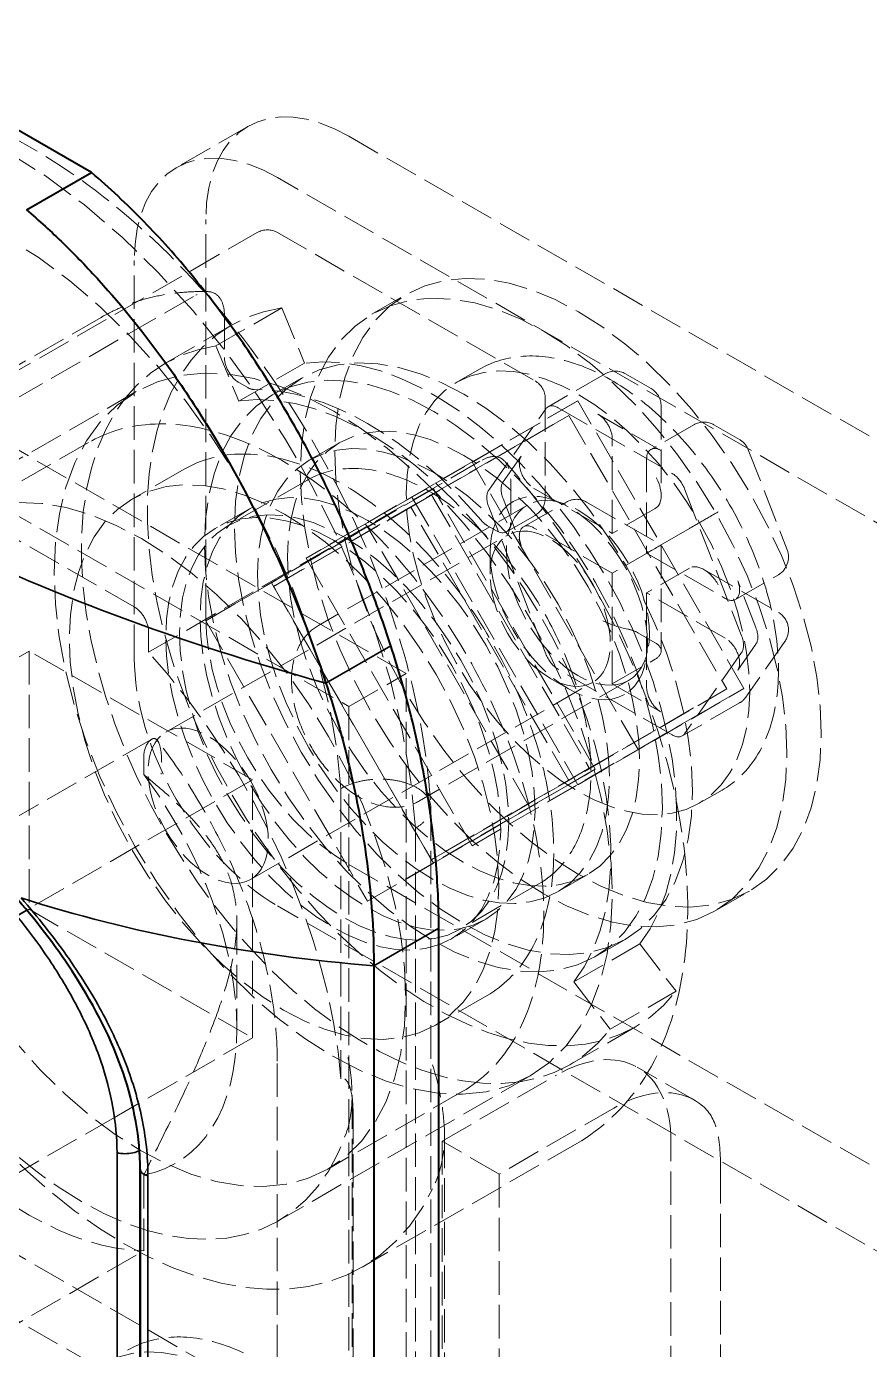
# Model space of a CAD drawing. Header units: millimetres. Extents: x 0 to 2378, y 0 to 1682.
# Drawn here: x 2173.84 to 2182.17, y 1447.91 to 1460.98 of the extents above; entities that cross this region are included whole.
import ezdxf

# ---------------------------------------------------------------- set-up
doc = ezdxf.new("R2010")
doc.units = ezdxf.units.MM
doc.header["$LTSCALE"] = 2
doc.linetypes.add('DASHED', pattern=[0.2067, 0.1654, -0.0413])
for name, color, linetype, lineweight, true_color in [('가려진 것(ISO)', 2, 'DASHED', 18, 0xffff00), ('가시적인 것(ISO)', 3, 'Continuous', 40, 0x00ff00), ('가시적인 좁은 것(ISO)', 3, 'Continuous', 35, 0x00ff00)]:
    doc.layers.add(name, color=color, linetype=linetype, lineweight=lineweight, true_color=true_color)

msp = doc.modelspace()

# ---------------------------------------------------------------- linework, layer by layer
at = {"layer": '가려진 것(ISO)'}
for p, q in [((2176.0252, 1459.9927), (2175.3181, 1459.5855)), ((2177.0233, 1459.8946), (2184.3208, 1455.6923)), ((2183.6137, 1455.2851), (2176.3162, 1459.4874)), ((2175.6091, 1455.1497), (2175.6091, 1459.0739)), ((2176.1175, 1458.9438), (2172.2567, 1456.7205)), ((2176.3172, 1458.9438), (2178.8627, 1457.4779)), ((2174.902, 1454.7425), (2174.902, 1458.6667)), ((2177.5891, 1454.5866), (2170.8009, 1458.4957)), ((2177.2501, 1458.1362), (2177.5895, 1458.3316)), ((2172.2151, 1456.4277), (2175.5102, 1458.3252)), ((2175.7085, 1457.8245), (2176.359, 1458.1991)), ((2176.359, 1458.1991), (2176.5838, 1457.6536)), ((2170.2352, 1458.1699), (2177.0235, 1454.2609)), ((2174.5744, 1458.1062), (2171.2792, 1456.2087)), ((2175.7931, 1458.1231), (2175.7931, 1457.708)), ((2175.2112, 1457.6544), (2175.8617, 1458.029)), ((2175.7085, 1457.8245), (2175.9333, 1457.279)), ((2175.9333, 1457.279), (2176.5838, 1457.6536)), ((2178.0885, 1457.465), (2178.3148, 1457.5953)), ((2179.5564, 1457.5487), (2178.9907, 1457.2229)), ((2179.756, 1457.5487), (2180.0083, 1457.4034)), ((2176.0225, 1457.4124), (2175.9345, 1457.463)), ((2176.2609, 1457.3358), (2176.5579, 1457.5068)), ((2174.9217, 1457.3723), (2169.9822, 1454.5278)), ((2178.9629, 1457.3046), (2178.9629, 1456.3235)), ((2179.2862, 1457.2814), (2177.6462, 1456.3296)), ((2178.2397, 1456.6787), (2179.2862, 1457.2814)), ((2178.4047, 1456.3981), (2178.968, 1457.2019)), ((2179.0905, 1457.2131), (2180.2173, 1456.5643)), ((2180.9262, 1454.4408), (2179.2862, 1457.2814)), ((2180.1085, 1457.2301), (2180.1085, 1456.346)), ((2177.6359, 1456.2316), (2179.1959, 1457.1369)), ((2177.8362, 1456.3539), (2179.1959, 1457.1369)), ((2179.1959, 1457.1369), (2180.7559, 1454.4349)), ((2180.1064, 1456.791), (2179.4842, 1457.1493)), ((2180.4309, 1457.0451), (2180.0066, 1456.8008)), ((2180.6305, 1457.0451), (2180.8828, 1456.8998)), ((2179.6256, 1455.9724), (2179.6256, 1456.9044)), ((2174.4504, 1456.8701), (2173.121, 1456.1046)), ((2176.6302, 1456.6945), (2176.9272, 1456.8655)), ((2180.9694, 1456.7988), (2181.3532, 1455.8094)), ((2174.9021, 1455.2448), (2172.3566, 1456.7107)), ((2175.0436, 1454.7989), (2178.3387, 1456.6964)), ((2178.2397, 1456.6787), (2176.5997, 1455.727)), ((2179.8797, 1453.8382), (2178.2397, 1456.6787)), ((2178.7257, 1456.7358), (2178.5461, 1456.4796)), ((2179.965, 1456.7089), (2179.965, 1455.7769)), ((2175.3937, 1456.6055), (2174.8846, 1456.3124)), ((2176.6057, 1456.4957), (2175.8278, 1456.0478)), ((2177.8578, 1456.4126), (2176.2578, 1455.4841)), ((2177.2073, 1456.038), (2177.8578, 1456.4126)), ((2179.4578, 1453.6413), (2177.8578, 1456.4126)), ((2178.6215, 1456.4943), (2178.6215, 1456.0792)), ((2178.8482, 1456.42), (2179.6256, 1455.9724)), ((2180.3398, 1456.412), (2180.9031, 1454.9593)), ((2176.2969, 1455.4606), (2177.8197, 1456.3443)), ((2177.6462, 1456.3296), (2176.5997, 1455.727)), ((2178.7872, 1456.2518), (2176.7224, 1455.0628)), ((2177.6462, 1456.3296), (2179.2862, 1453.4891)), ((2177.8569, 1456.3228), (2179.3797, 1453.6854)), ((2178.5461, 1456.316), (2178.7257, 1455.8529)), ((2178.7484, 1456.0374), (2179.1726, 1456.2817)), ((2179.3722, 1456.2817), (2180.1085, 1455.8578)), ((2176.0396, 1456.2159), (2175.7002, 1456.0204)), ((2176.2762, 1455.4486), (2177.6359, 1456.2316)), ((2179.1959, 1453.5296), (2177.6359, 1456.2316)), ((2178.968, 1454.782), (2178.4047, 1456.2346)), ((2178.8627, 1456.1502), (2178.5799, 1455.9873)), ((2180.0499, 1456.2167), (2179.6256, 1455.9724)), ((2177.2073, 1456.038), (2175.6073, 1455.1095)), ((2178.8073, 1453.2667), (2177.2073, 1456.038)), ((2178.4801, 1455.9971), (2178.3921, 1456.0478)), ((2179.6256, 1455.5799), (2178.8482, 1456.0276)), ((2180.3893, 1456.0212), (2179.965, 1455.7769)), ((2175.2129, 1454.0089), (2178.5929, 1455.9553)), ((2180.1085, 1455.8578), (2180.1085, 1454.8102)), ((2176.5997, 1455.727), (2178.2397, 1452.8864)), ((2178.4181, 1455.5694), (2178.4181, 1455.7812)), ((2180.0499, 1455.8242), (2179.6256, 1455.5799)), ((2179.965, 1455.7769), (2180.7425, 1455.3292)), ((2180.3893, 1455.6288), (2179.965, 1455.3845)), ((2180.5303, 1455.6149), (2181.2665, 1455.1909)), ((2175.6073, 1455.1095), (2176.2578, 1455.4841)), ((2176.2578, 1455.4841), (2177.8578, 1452.7128)), ((2179.6256, 1454.4844), (2179.6256, 1455.5799)), ((2180.8423, 1455.3194), (2181.2665, 1455.5637)), ((2181.0446, 1455.0408), (2180.8649, 1455.5039)), ((2177.8197, 1452.78), (2176.2969, 1455.4175)), ((2180.7425, 1454.9368), (2179.965, 1455.3845)), ((2179.965, 1455.3845), (2179.965, 1454.4525)), ((2175.6073, 1455.1095), (2177.2073, 1452.3382)), ((2175.0436, 1454.7989), (2175.0436, 1454.9999)), ((2180.0499, 1454.8916), (2179.8793, 1454.9899)), ((2173.8644, 1454.8088), (2171.2796, 1453.3204)), ((2176.0705, 1453.5384), (2173.8644, 1454.8088)), ((2173.8644, 1454.8088), (2173.8644, 1452.2581)), ((2180.8649, 1454.621), (2181.0446, 1454.8773)), ((2181.3305, 1454.9028), (2180.9467, 1454.3553)), ((2179.6256, 1454.4844), (2180.0499, 1454.7287)), ((2180.9031, 1454.7958), (2180.3398, 1453.992)), ((2177.0235, 1454.2609), (2177.5891, 1454.5866)), ((2177.5891, 1423.1928), (2177.5891, 1454.5866)), ((2179.0098, 1454.542), (2179.1929, 1454.4357)), ((2180.2173, 1453.9808), (2179.0905, 1454.6297)), ((2176.0513, 1452.5531), (2179.4313, 1454.4995)), ((2179.7852, 1454.5187), (2177.7205, 1453.3296)), ((2180.7559, 1454.4349), (2179.1959, 1453.5296)), ((2179.2862, 1453.4891), (2180.9262, 1454.4408)), ((2179.3962, 1453.6519), (2180.7559, 1454.4349)), ((2179.6256, 1454.4844), (2180.1064, 1454.2075)), ((2179.8797, 1453.8382), (2180.9262, 1454.4408)), ((2180.8828, 1454.2968), (2180.3171, 1453.971)), ((2177.0235, 1454.2609), (2177.0235, 1422.8671)), ((2175.0736, 1453.9381), (2173.5919, 1453.0849)), ((2174.9957, 1453.7575), (2174.9957, 1453.5889)), ((2178.2397, 1452.8864), (2179.8797, 1453.8382)), ((2179.3797, 1453.6423), (2177.8569, 1452.7586)), ((2177.8578, 1452.7128), (2179.4578, 1453.6413)), ((2178.8073, 1453.2667), (2179.4578, 1453.6413)), ((2176.0705, 1453.5384), (2173.7385, 1452.1954)), ((2176.0705, 1450.9876), (2176.0705, 1453.5384)), ((2177.8362, 1452.7466), (2179.1959, 1453.5296)), ((2176.9443, 1453.4513), (2176.9443, 1450.5847)), ((2178.2397, 1452.8864), (2179.2862, 1453.4891)), ((2180.4839, 1453.3054), (2180.7101, 1453.4357)), ((2177.2073, 1452.3382), (2178.8073, 1453.2667)), ((2177.832, 1453.2669), (2177.832, 1424.1686)), ((2177.6797, 1453.0596), (2177.6797, 1423.959)), ((2177.2073, 1452.3382), (2177.8578, 1452.7128)), ((2177.0233, 1452.7002), (2184.3208, 1448.4979)), ((2179.0855, 1452.4309), (2179.3824, 1452.6019)), ((2178.9012, 1452.5094), (2178.1234, 1452.0615)), ((2180.6435, 1452.2434), (2180.9829, 1452.4389)), ((2173.8644, 1452.2581), (2171.2796, 1450.7696)), ((2173.8644, 1452.2581), (2176.0705, 1450.9876)), ((2183.6137, 1448.0907), (2176.3162, 1452.293)), ((2175.915, 1452.1408), (2175.915, 1451.0821)), ((2178.375, 1452.1603), (2178.0356, 1451.9648)), ((2179.4547, 1451.7896), (2179.7517, 1451.9607)), ((2179.2461, 1451.541), (2179.8967, 1451.9156)), ((2179.8967, 1451.9156), (2180.2565, 1451.4485)), ((2179.2461, 1451.541), (2179.6059, 1451.0739)), ((2178.3879, 1451.406), (2177.8787, 1451.1129)), ((2179.6059, 1451.0739), (2180.2565, 1451.4485)), ((2179.2034, 1450.7217), (2179.854, 1451.0964)), ((2176.0705, 1450.9876), (2174.7057, 1450.2017)), ((2176.315, 1428.8655), (2176.315, 1450.7564)), ((2177.9427, 1449.9683), (2179.0741, 1450.6198)), ((2180.4382, 1450.3725), (2179.8725, 1450.6982)), ((2178.8141, 1450.6129), (2176.3251, 1449.1796)), ((2178.1432, 1450.4574), (2176.8139, 1449.6919)), ((2177.0538, 1450.4207), (2177.0538, 1431.0809)), ((2177.0635, 1450.2701), (2177.0635, 1424.7512)), ((2179.6398, 1450.294), (2178.5084, 1449.6425)), ((2174.7055, 1450.2016), (2173.4857, 1449.4992)), ((2178.5084, 1449.6425), (2177.9427, 1449.9683)), ((2177.9427, 1449.9683), (2177.9427, 1427.0769)), ((2177.9674, 1450.0326), (2177.9674, 1429.5746)), ((2179.2746, 1449.9442), (2177.1532, 1448.7226)), ((2180.2054, 1447.1836), (2180.2054, 1449.9632)), ((2174.9957, 1449.6341), (2174.9957, 1448.884)), ((2178.5084, 1449.6425), (2178.5084, 1426.7512)), ((2180.6953, 1449.6811), (2180.6953, 1446.9014)), ((2173.5445, 1448.962), (2178.07, 1446.356)), ((2173.514, 1448.0308), (2174.9957, 1448.884)), ((2177.5043, 1446.0302), (2172.9788, 1448.6363))]:
    msp.add_line(p, q, dxfattribs=at)
for centre, start, end in [((2176.2174, 1458.7705), 60.06401, 119.93599), ((2179.6562, 1457.3754), 60.06401, 119.93599), ((2178.7629, 1457.3046), 0, 60.06401), ((2179.9085, 1457.2301), 0, 60.06401), ((2180.5307, 1456.8718), 60.06401, 119.93599), ((2180.783, 1456.7265), 21.19789, 60.06401), ((2178.7629, 1456.3235), 299.93599, 0), ((2179.2724, 1456.1084), 60.06401, 119.93599), ((2181.1667, 1455.737), 299.93599, 21.19789), ((2181.1667, 1455.0176), 324.97291, 60.06401), ((2180.783, 1454.4701), 299.93599, 324.97291)]:
    msp.add_arc(centre, 0.2, start, end, dxfattribs=at)
for centre, major_axis, ratio, start_param, end_param in [((2173.6293, 1455.0582), (-2.8657, 4.9764), 0.5780931, 4.0000824, 6.9993593), ((2177.0233, 1458.2595), (-0.9981, 1.7332), 0.5780931, 5.4997209, 7.0705172), ((2173.6293, 1455.0582), (-2.3467, 4.0751), 0.5780931, 4.007562, 6.9918797), ((2176.3162, 1457.8524), (-0.9981, 1.7332), 0.5780931, 5.4997209, 7.0705172), ((2177.8578, 1454.5627), (1.9961, -3.4663), 0.5780931, 2.9166336, 6.5120118), ((2177.2073, 1454.1881), (1.9961, -3.4663), 0.5780931, 2.9166336, 6.5120118), ((2175.9345, 1457.6266), (0.0998, -0.1733), 0.5780931, 3.9289245, 5.4997209), ((2177.8578, 1454.5627), (-1.6967, 2.9464), 0.5780931, 3.3704192, 6.0582262), ((2177.2073, 1454.1881), (-1.6967, 2.9464), 0.5780931, 3.3704192, 6.0582262), ((2176.0225, 1457.5759), (0.0998, -0.1733), 0.5780931, 5.4997209, 5.9684047), ((2177.2073, 1454.1881), (-1.7513, 3.0411), 0.5780931, 5.031037, 5.9684047), ((2179.0905, 1457.0496), (-0.0998, 0.1733), 0.5780931, 5.4997209, 6.5469184), ((2179.4842, 1456.9858), (-0.0998, 0.1733), 0.5780931, 3.9289245, 5.4997209), ((2180.1064, 1456.6275), (-0.0998, 0.1733), 0.5780931, 5.4997209, 7.0705172), ((2178.8482, 1456.5836), (-0.0998, 0.1733), 0.5780931, 0.2637331, 2.3581282), ((2179.9085, 1456.4616), (0.1416, -0.2449), 0.5769785, 6.2822185, 7.8530148), ((2180.2173, 1456.4008), (-0.0998, 0.1733), 0.5780931, 4.4525233, 5.4997209), ((2178.5271, 1456.2458), (-0.0998, 0.1733), 0.5780931, 0.2637331, 1.3109306), ((2178.6685, 1456.3273), (-0.0998, 0.1733), 0.5780931, 0.2637331, 1.3109306), ((2180.5307, 1456.1033), (0.2, 0.1156), 0.0016725, 3.9260239, 5.4968203), ((2178.3921, 1456.2113), (0.0998, -0.1733), 0.5780931, 5.031037, 5.4997209), ((2178.4801, 1456.1607), (0.0998, -0.1733), 0.5780931, 5.4997209, 7.0705172), ((2178.8482, 1455.8641), (-0.0998, 0.1733), 0.5780931, 5.4997209, 7.594116), ((2179.9085, 1455.7422), (0.2, 0.1156), 0.0016725, 5.4968203, 7.0676166), ((2180.5307, 1455.3838), (-0.1416, 0.2449), 0.5769785, 4.7114221, 6.2822185), ((2180.7425, 1455.4927), (0.0998, -0.1733), 0.5780931, 5.4997209, 7.594116), ((2174.9021, 1455.0813), (-0.0998, 0.1733), 0.5780931, 3.9289245, 5.4997209), ((2177.0233, 1454.3353), (-0.9981, 1.7332), 0.5780931, 0.7873319, 2.3581282), ((2179.6562, 1455.1189), (-0.2442, 0.0861), 0.2196918, 1.1244757, 2.1718132), ((2179.7378, 1454.9084), (0.2155, -0.0261), 0.5643253, 0.9254022, 1.449001), ((2180.7425, 1454.7733), (0.0998, -0.1733), 0.5780931, 0.2637331, 2.3581282), ((2180.7807, 1454.9481), (0.0998, -0.1733), 0.5780931, 0.2637331, 1.3109306), ((2180.9221, 1455.0296), (0.0998, -0.1733), 0.5780931, 0.2637331, 1.3109306), ((2179.9085, 1454.8102), (0.2, 0), 0.5758617, 5.4977871, 7.0685835), ((2176.3162, 1453.9281), (0.9981, -1.7332), 0.5780931, 3.9289245, 5.4997209), ((2173.6293, 1452.1277), (-2.3501, 4.081), 0.5780931, 4.024119, 5.0611018), ((2179.0905, 1454.7932), (0.0998, -0.1733), 0.5780931, 4.4525233, 5.4997209), ((2180.1064, 1454.371), (0.0998, -0.1733), 0.5780931, 3.9289245, 5.4997209), ((2175.2786, 1453.5946), (-0.1996, 0.3466), 0.5780931, 0.1968765, 0.7873319), ((2180.2173, 1454.1443), (0.0998, -0.1733), 0.5780931, 5.4997209, 6.5469184), ((2173.8644, 1452.263), (1.4472, -2.5131), 0.5780931, 6.0841509, 8.0568834), ((2174.8031, 1452.8036), (2.3501, -4.081), 0.5780931, 4.344059, 6.6553827), ((2174.3789, 1452.5593), (1.9462, -3.3797), 0.5780931, 4.2505655, 6.7488762), ((2179.0741, 1449.3117), (0.7985, 1.3865), 0.5780931, 5.4958534, 7.0666498), ((2179.6398, 1448.9859), (0.7985, 1.3865), 0.5780931, 6.2185877, 7.0666498), ((2173.8644, 1452.263), (1.8464, -3.2064), 0.5780931, 5.0525321, 5.9469096)]:
    msp.add_ellipse(centre, major_axis=major_axis, ratio=ratio, start_param=start_param, end_param=end_param, dxfattribs=at)
for centre, major_axis in [((2179.2862, 1455.3852), (1.6967, -2.9464)), ((2178.9468, 1455.1898), (1.6967, -2.9464)), ((2176.8679, 1453.9926), (1.9462, -3.3797)), ((2178.1548, 1454.7337), (1.5969, -2.7731)), ((2177.8578, 1454.5627), (1.5969, -2.7731)), ((2179.2862, 1455.3852), (1.1977, -2.0798)), ((2178.1548, 1454.7337), (1.2276, -2.1318)), ((2177.8578, 1454.5627), (1.2276, -2.1318)), ((2176.3817, 1453.7126), (1.4971, -2.5998)), ((2174.9674, 1452.8982), (1.8464, -3.2064)), ((2177.2073, 1454.1881), (1.1677, -2.0278)), ((2176.8679, 1453.9926), (1.1677, -2.0278)), ((2176.9756, 1454.0547), (1.1478, -1.9931)), ((2179.1959, 1455.3333), (0.5489, -0.9532)), ((2179.2862, 1455.3852), (0.499, -0.8666)), ((2179.0121, 1455.2274), (0.4192, -0.7279)), ((2175.6321, 1453.281), (0.4192, -0.7279)), ((2175.8072, 1445.6936), (1.1977, -2.0798))]:
    msp.add_ellipse(centre, major_axis=major_axis, ratio=0.5780931, dxfattribs=at)
for points, knots in [([(2170.7636, 1460.0346), (2171.073, 1460.2127), (2171.4242, 1460.3154), (2172.184, 1460.3694), (2172.5946, 1460.3099), (2173.4577, 1460.0302), (2173.9111, 1459.7933), (2174.7958, 1459.167), (2175.2265, 1458.774), (2176.0157, 1457.8798), (2176.3745, 1457.3793), (2176.9887, 1456.3201), (2177.2443, 1455.7617), (2177.6283, 1454.6367), (2177.7564, 1454.0703), (2177.8199, 1453.4426), (2177.8267, 1453.3592), (2177.8317, 1453.2765)], [3.9289245, 3.9289245, 3.9289245, 3.9289245, 4.2022228, 4.2022228, 4.4979342, 4.4979342, 4.8260424, 4.8260424, 5.1614719, 5.1614719, 5.4946202, 5.4946202, 5.8265349, 5.8265349, 6.1596054, 6.1596054, 6.2109834, 6.2109834, 6.2109834, 6.2109834]), ([(2175.631, 1458.3602), (2175.5555, 1458.3623), (2175.4806, 1458.3607), (2175.3323, 1458.3501), (2175.259, 1458.341), (2175.1144, 1458.315), (2175.0432, 1458.2981), (2174.9035, 1458.2565), (2174.8351, 1458.2318), (2174.7019, 1458.1747), (2174.6371, 1458.1423), (2174.5744, 1458.1062)], [2.01326264, 2.01326264, 2.01326264, 2.01326264, 2.08146227, 2.08146227, 2.14966189, 2.14966189, 2.21786152, 2.21786152, 2.28606115, 2.28606115, 2.35426078, 2.35426078, 2.35426078, 2.35426078]), ([(2175.7931, 1458.1231), (2175.7931, 1458.1702), (2175.7844, 1458.2207), (2175.7559, 1458.2891), (2175.7319, 1458.3202), (2175.6816, 1458.3532), (2175.647, 1458.3621), (2175.5836, 1458.3577), (2175.544, 1458.3447), (2175.5102, 1458.3252)], [0.47463503, 0.47463503, 0.47463503, 0.47463503, 0.5177997, 0.5177997, 0.55812163, 0.55812163, 0.59579035, 0.59579035, 0.63156744, 0.63156744, 0.63156744, 0.63156744]), ([(2178.3148, 1457.5953), (2178.4439, 1457.6697), (2178.5907, 1457.7122), (2178.9086, 1457.7334), (2179.0806, 1457.7076), (2179.4413, 1457.5884), (2179.6304, 1457.4884), (2179.9993, 1457.2251), (2180.1786, 1457.0605), (2180.5075, 1456.686), (2180.6571, 1456.4766), (2180.913, 1456.0335), (2181.0195, 1455.8), (2181.1793, 1455.33), (2181.2326, 1455.0936), (2181.2783, 1454.6388), (2181.2706, 1454.4205), (2181.1888, 1454.0268), (2181.1157, 1453.8501), (2180.9271, 1453.5944), (2180.8261, 1453.5025), (2180.7101, 1453.4357)], [3.9289245, 3.9289245, 3.9289245, 3.9289245, 4.2052532, 4.2052532, 4.5032752, 4.5032752, 4.8312275, 4.8312275, 5.1653932, 5.1653932, 5.4974106, 5.4974106, 5.8283163, 5.8283163, 6.1602978, 6.1602978, 6.4944399, 6.4944399, 6.8224877, 6.8224877, 7.0705172, 7.0705172, 7.0705172, 7.0705172]), ([(2178.1432, 1450.4574), (2178.3411, 1450.5714), (2178.5085, 1450.7374), (2178.7697, 1451.158), (2178.8609, 1451.4156), (2178.9581, 1452.0007), (2178.9609, 1452.3305), (2178.8762, 1453.0239), (2178.7883, 1453.3876), (2178.5316, 1454.1108), (2178.3631, 1454.4703), (2177.9627, 1455.15), (2177.731, 1455.4701), (2177.2265, 1456.0396), (2176.9538, 1456.2889), (2176.393, 1456.691), (2176.1049, 1456.8437), (2175.5419, 1457.0334), (2175.2666, 1457.0709), (2174.8086, 1457.0262), (2174.6187, 1456.9671), (2174.4504, 1456.8701)], [5.4958534, 5.4958534, 5.4958534, 5.4958534, 5.7967464, 5.7967464, 6.1096933, 6.1096933, 6.4339341, 6.4339341, 6.7593045, 6.7593045, 7.083762, 7.083762, 7.4078517, 7.4078517, 7.7323914, 7.7323914, 8.0578304, 8.0578304, 8.3815069, 8.3815069, 8.6374461, 8.6374461, 8.6374461, 8.6374461]), ([(2178.3879, 1451.406), (2178.5484, 1451.4985), (2178.6844, 1451.6326), (2178.8979, 1451.9719), (2178.9729, 1452.1798), (2179.0545, 1452.6529), (2179.058, 1452.9204), (2178.9916, 1453.483), (2178.9211, 1453.7782), (2178.7144, 1454.3652), (2178.5784, 1454.6569), (2178.2547, 1455.2085), (2178.0671, 1455.4683), (2177.6582, 1455.931), (2177.4369, 1456.1336), (2176.981, 1456.461), (2176.7464, 1456.5855), (2176.2868, 1456.7401), (2176.0615, 1456.7707), (2175.6867, 1456.7334), (2175.5314, 1456.6849), (2175.3937, 1456.6055)], [5.4958534, 5.4958534, 5.4958534, 5.4958534, 5.7927063, 5.7927063, 6.1036639, 6.1036639, 6.4287147, 6.4287147, 6.75537, 6.75537, 7.0809067, 7.0809067, 7.405978, 7.405978, 7.7315989, 7.7315989, 8.0583196, 8.0583196, 8.3827602, 8.3827602, 8.6374461, 8.6374461, 8.6374461, 8.6374461]), ([(2178.3387, 1456.6964), (2178.3724, 1456.7159), (2178.412, 1456.7289), (2178.4754, 1456.7333), (2178.51, 1456.7244), (2178.5604, 1456.6915), (2178.5843, 1456.6603), (2178.6128, 1456.5919), (2178.6215, 1456.5414), (2178.6215, 1456.4943)], [-0.63156744, -0.63156744, -0.63156744, -0.63156744, -0.59579035, -0.59579035, -0.55812163, -0.55812163, -0.5177997, -0.5177997, -0.47463503, -0.47463503, -0.47463503, -0.47463503]), ([(2179.2746, 1449.9442), (2179.528, 1450.0901), (2179.7449, 1450.2973), (2180.0944, 1450.8155), (2180.2202, 1451.1324), (2180.374, 1451.8615), (2180.3912, 1452.2809), (2180.3083, 1453.1662), (2180.2058, 1453.6329), (2179.8947, 1454.56), (2179.6868, 1455.0202), (2179.1872, 1455.8912), (2178.8959, 1456.3019), (2178.5726, 1456.6729), (2178.5688, 1456.6773), (2178.565, 1456.6816)], [5.4958534, 5.4958534, 5.4958534, 5.4958534, 5.7714997, 5.7714997, 6.0690102, 6.0690102, 6.3970059, 6.3970059, 6.7314524, 6.7314524, 7.0637199, 7.0637199, 7.3948489, 7.3948489, 7.3987869, 7.3987869, 7.3987869, 7.3987869]), ([(2178.9012, 1452.5094), (2179.0244, 1452.5804), (2179.1291, 1452.6827), (2179.2948, 1452.9407), (2179.3534, 1453.0989), (2179.4195, 1453.4598), (2179.4237, 1453.665), (2179.3755, 1454.0967), (2179.3226, 1454.3235), (2179.1659, 1454.7742), (2179.0623, 1454.9981), (2178.8153, 1455.4217), (2178.6719, 1455.6213), (2178.3586, 1455.9771), (2178.1888, 1456.1331), (2177.8377, 1456.3857), (2177.6565, 1456.4821), (2177.3004, 1456.6015), (2177.1251, 1456.6252), (2176.8335, 1456.5953), (2176.7128, 1456.5574), (2176.6057, 1456.4957)], [5.4958534, 5.4958534, 5.4958534, 5.4958534, 5.7865077, 5.7865077, 6.0940592, 6.0940592, 6.4202398, 6.4202398, 6.7489827, 6.7489827, 7.0762878, 7.0762878, 7.4029609, 7.4029609, 7.7303391, 7.7303391, 8.059131, 8.059131, 8.3847206, 8.3847206, 8.6374461, 8.6374461, 8.6374461, 8.6374461]), ([(2177.8362, 1456.3539), (2177.8313, 1456.3511), (2177.8255, 1456.3477), (2177.8197, 1456.3443), (2177.8197, 1456.3443), (2177.8197, 1456.3443)], [-0.1732924933, -0.1732924933, -0.1732924933, -0.1732924933, -0.1644983658, -0.1644983658, -0.1644968349, -0.1644968349, -0.1644968349, -0.1644968349]), ([(2176.2762, 1455.4486), (2176.284, 1455.4385), (2176.291, 1455.4277), (2176.2969, 1455.4175), (2176.2969, 1455.4175), (2176.2969, 1455.4175)], [-0.1732924933, -0.1732924933, -0.1732924933, -0.1732924933, -0.1644983658, -0.1644983658, -0.1644970959, -0.1644970959, -0.1644970959, -0.1644970959]), ([(2176.7224, 1455.0628), (2176.6669, 1455.0308), (2176.6184, 1454.9872), (2176.5378, 1454.8815), (2176.5075, 1454.8183), (2176.4632, 1454.6709), (2176.4538, 1454.5849), (2176.4586, 1454.3989), (2176.4757, 1454.298), (2176.5339, 1454.0978), (2176.575, 1453.9984), (2176.6766, 1453.8102), (2176.7367, 1453.7214), (2176.8717, 1453.5611), (2176.9466, 1453.4897), (2177.1074, 1453.3717), (2177.1935, 1453.3252), (2177.3674, 1453.2698), (2177.4555, 1453.2586), (2177.6046, 1453.2781), (2177.6657, 1453.2981), (2177.7205, 1453.3296)], [2.3542608, 2.3542608, 2.3542608, 2.3542608, 2.592027, 2.592027, 2.8537382, 2.8537382, 3.1720468, 3.1720468, 3.5250954, 3.5250954, 3.8772465, 3.8772465, 4.2259396, 4.2259396, 4.5766864, 4.5766864, 4.9312889, 4.9312889, 5.2613846, 5.2613846, 5.4958534, 5.4958534, 5.4958534, 5.4958534]), ([(2175.0436, 1453.9119), (2175.0449, 1453.9135), (2175.0462, 1453.9149), (2175.0624, 1453.9324), (2175.0762, 1453.9415), (2175.1037, 1453.9475), (2175.1165, 1453.9419), (2175.1416, 1453.9135), (2175.1523, 1453.8858), (2175.1665, 1453.8192), (2175.1705, 1453.7809), (2175.1732, 1453.6949), (2175.1717, 1453.6464), (2175.1673, 1453.5946), (2175.1672, 1453.5939), (2175.1671, 1453.5931)], [0.20963423, 0.20963423, 0.20963423, 0.20963423, 0.21275224, 0.21275224, 0.24791191, 0.24791191, 0.28933525, 0.28933525, 0.34455235, 0.34455235, 0.39579616, 0.39579616, 0.44931352, 0.44931352, 0.45010441, 0.45010441, 0.45010441, 0.45010441]), ([(2176.315, 1450.7564), (2176.315, 1450.9622), (2176.2969, 1451.175), (2176.2271, 1451.6076), (2176.1753, 1451.8275), (2176.0406, 1452.2674), (2175.9578, 1452.4874), (2175.7643, 1452.9198), (2175.6537, 1453.1323), (2175.4087, 1453.5422), (2175.2743, 1453.7396), (2175.1304, 1453.9259)], [6.2831853, 6.2831853, 6.2831853, 6.2831853, 6.486069, 6.486069, 6.6889528, 6.6889528, 6.8918365, 6.8918365, 7.0947202, 7.0947202, 7.297604, 7.297604, 7.297604, 7.297604]), ([(2179.3962, 1453.6519), (2179.3913, 1453.6637), (2179.3855, 1453.6752), (2179.3797, 1453.6853), (2179.3797, 1453.6853), (2179.3797, 1453.6854)], [-0.1732924933, -0.1732924933, -0.1732924933, -0.1732924933, -0.1644983658, -0.1644983658, -0.1644970961, -0.1644970961, -0.1644970961, -0.1644970961]), ([(2176.9443, 1453.4513), (2176.9829, 1453.4735), (2177.0276, 1453.4925), (2177.0762, 1453.5073), (2177.1247, 1453.522), (2177.1771, 1453.5326), (2177.2307, 1453.5385), (2177.2843, 1453.5444), (2177.339, 1453.5456), (2177.3926, 1453.5422), (2177.4462, 1453.5387), (2177.4987, 1453.5305), (2177.5474, 1453.5179), (2177.596, 1453.5053), (2177.6409, 1453.4882), (2177.6797, 1453.4676)], [0, 0, 0, 0, 0.2, 0.2, 0.2, 0.4, 0.4, 0.4, 0.6, 0.6, 0.6, 0.8, 0.8, 0.8, 1, 1, 1, 1]), ([(2177.6797, 1453.4676), (2177.7184, 1453.4469), (2177.7509, 1453.4228), (2177.7756, 1453.3963), (2177.8003, 1453.3698), (2177.8173, 1453.341), (2177.8257, 1453.3115), (2177.8341, 1453.2819), (2177.834, 1453.2515), (2177.8256, 1453.2216), (2177.8171, 1453.1917), (2177.8001, 1453.1623), (2177.7754, 1453.1348), (2177.7507, 1453.1073), (2177.7183, 1453.0818), (2177.6797, 1453.0596)], [0, 0, 0, 0, 0.2, 0.2, 0.2, 0.4, 0.4, 0.4, 0.6, 0.6, 0.6, 0.8, 0.8, 0.8, 1, 1, 1, 1]), ([(2177.8197, 1452.78), (2177.8197, 1452.78), (2177.8197, 1452.78), (2177.8255, 1452.7699), (2177.8313, 1452.7584), (2177.8362, 1452.7466)], [-0.0536392431, -0.0536392431, -0.0536392431, -0.0536392431, -0.0536377031, -0.0536377031, -0.0448435038, -0.0448435038, -0.0448435038, -0.0448435038]), ([(2177.8362, 1452.7466), (2177.844, 1452.7511), (2177.851, 1452.7552), (2177.8569, 1452.7586), (2177.8569, 1452.7586), (2177.8569, 1452.7586)], [-0.1732924939, -0.1732924939, -0.1732924939, -0.1732924939, -0.1644983658, -0.1644983658, -0.1644968349, -0.1644968349, -0.1644968349, -0.1644968349]), ([(2176.9952, 1450.0447), (2177.04, 1450.1743), (2177.0567, 1450.3126), (2177.05, 1450.5995), (2177.0265, 1450.7481), (2176.9952, 1450.8898)], [0.59163886, 0.59163886, 0.59163886, 0.59163886, 0.74189874, 0.74189874, 0.89215861, 0.89215861, 0.89215861, 0.89215861]), ([(2177.8503, 1450.7231), (2177.9129, 1450.5107), (2177.9599, 1450.292), (2177.9733, 1449.877), (2177.9406, 1449.6809), (2177.8503, 1449.4961)], [-1.43309057, -1.43309057, -1.43309057, -1.43309057, -1.19562768, -1.19562768, -0.95816479, -0.95816479, -0.95816479, -0.95816479]), ([(2177.0635, 1450.2701), (2177.0635, 1450.3426), (2177.0545, 1450.4267), (2177.0276, 1450.5138), (2177.0164, 1450.5411), (2176.9979, 1450.5678), (2176.9904, 1450.5764), (2176.9779, 1450.5853), (2176.9718, 1450.5883), (2176.9618, 1450.5896), (2176.9583, 1450.5895), (2176.9513, 1450.5881), (2176.9478, 1450.5867), (2176.9443, 1450.5847)], [0.11757486, 0.11757486, 0.11757486, 0.11757486, 0.18412839, 0.18412839, 0.20956742, 0.20956742, 0.2203287, 0.2203287, 0.22773921, 0.22773921, 0.23144446, 0.23144446, 0.23514972, 0.23514972, 0.23514972, 0.23514972]), ([(2180.6953, 1449.6811), (2180.6953, 1449.8406), (2180.6864, 1449.9829), (2180.6238, 1450.1983), (2180.5721, 1450.2779), (2180.4883, 1450.3398)], [-0.61266995, -0.61266995, -0.61266995, -0.61266995, -0.46636399, -0.46636399, -0.33262756, -0.33262756, -0.33262756, -0.33262756]), ([(2174.8358, 1447.9037), (2174.965, 1447.9781), (2175.1118, 1448.0206), (2175.4296, 1448.0418), (2175.6016, 1448.016), (2175.9623, 1447.8968), (2176.1515, 1447.7968), (2176.5203, 1447.5335), (2176.6997, 1447.3688), (2177.0285, 1446.9944), (2177.1781, 1446.7849), (2177.434, 1446.3419), (2177.5405, 1446.1084), (2177.7004, 1445.6384), (2177.7536, 1445.402), (2177.7994, 1444.9472), (2177.7916, 1444.7289), (2177.7099, 1444.3352), (2177.6367, 1444.1585), (2177.4481, 1443.9028), (2177.3471, 1443.8109), (2177.2312, 1443.7441)], [3.9289245, 3.9289245, 3.9289245, 3.9289245, 4.2052532, 4.2052532, 4.5032752, 4.5032752, 4.8312275, 4.8312275, 5.1653932, 5.1653932, 5.4974106, 5.4974106, 5.8283163, 5.8283163, 6.1602978, 6.1602978, 6.4944399, 6.4944399, 6.8224877, 6.8224877, 7.0705172, 7.0705172, 7.0705172, 7.0705172])]:
    msp.add_open_spline(points, degree=3, knots=knots, dxfattribs=at)
for points in [[(2177.8569, 1456.3228), (2177.851, 1456.333), (2177.844, 1456.3438), (2177.8362, 1456.3539)], [(2176.2969, 1455.4606), (2176.291, 1455.4572), (2176.284, 1455.4531), (2176.2762, 1455.4486)], [(2179.3797, 1453.6423), (2179.3855, 1453.6457), (2179.3913, 1453.6491), (2179.3962, 1453.6519)]]:
    msp.add_open_spline(points, degree=3, dxfattribs=at)
msp.add_rational_spline([(2174.9957, 1453.5889), (2176.4221, 1452.4329), (2174.9957, 1449.6341)], [1.55453860991, 2.81760123047, 1.55453860991], degree=2, dxfattribs=at)
at = {"layer": '가시적인 것(ISO)'}
for p, q in [((2174.4779, 1459.5369), (2172.7808, 1460.5141)), ((2173.8361, 1459.1673), (2174.4779, 1459.5369)), ((2177.9109, 1423.5041), (2177.9109, 1452.0705)), ((2177.2691, 1451.7009), (2177.2691, 1423.1345)), ((2174.7057, 1450.2017), (2174.7055, 1450.2016)), ((2174.9599, 1449.6891), (2174.9599, 1423.5287))]:
    msp.add_line(p, q, dxfattribs=at)
msp.add_ellipse((2174.9674, 1452.8982), major_axis=(-1.8464, 3.2064), ratio=0.5780931, start_param=2.2649541, end_param=2.2649905, dxfattribs=at)
for points, knots in [([(2177.4374, 1454.8613), (2177.3679, 1455.0743), (2177.2158, 1455.5011), (2176.9481, 1456.1376), (2176.6405, 1456.7646), (2176.2929, 1457.3764), (2175.9046, 1457.9676), (2175.4733, 1458.5336), (2174.9965, 1459.0675), (2174.6549, 1459.3871), (2174.4779, 1459.5369)], [0, 0, 0, 0, 0.122059, 0.2440296, 0.3661056, 0.4882651, 0.6113307, 0.7364757, 0.865538, 1, 1, 1, 1]), ([(2173.8361, 1459.1673), (2173.9596, 1459.0628), (2174.0816, 1458.9519), (2174.3218, 1458.7187), (2174.4397, 1458.5966), (2174.7864, 1458.2145), (2175.0066, 1457.9406), (2175.3524, 1457.4598), (2175.4847, 1457.2613), (2175.8624, 1456.652), (2176.0877, 1456.2286), (2176.4834, 1455.366), (2176.6532, 1454.9283), (2176.7956, 1454.4917)], [-1.4345196, -1.4345196, -1.4345196, -1.4345196, -1.3002693, -1.3002693, -1.1658564, -1.1658564, -0.8969451, -0.8969451, -0.7176518, -0.7176518, -0.3586651, -0.3586651, -0.000001, -0.000001, -0.000001, -0.000001]), ([(2177.9109, 1452.0705), (2177.9109, 1452.2898), (2177.8907, 1452.7384), (2177.8006, 1453.4352), (2177.6523, 1454.1447), (2177.5151, 1454.6231), (2177.4374, 1454.8613)], [0, 0, 0, 0, 0.2533919, 0.5045957, 0.753541, 1, 1, 1, 1]), ([(2176.7956, 1454.4917), (2176.8744, 1454.25), (2176.9435, 1454.0086), (2177.0619, 1453.5298), (2177.1112, 1453.2923), (2177.2297, 1452.5893), (2177.2691, 1452.1335), (2177.2691, 1451.7009)], [-0.79365146, -0.79365146, -0.79365146, -0.79365146, -0.59526888, -0.59526888, -0.39685764, -0.39685764, -0.000001, -0.000001, -0.000001, -0.000001]), ([(2174.9599, 1449.6891), (2174.9599, 1449.9974), (2174.9011, 1450.3238), (2174.6806, 1450.9664), (2174.5172, 1451.2903), (2174.1524, 1451.8584), (2173.9594, 1452.1115), (2173.7509, 1452.352)], [0, 0, 0, 0, 0.28741428, 0.28741428, 0.57464831, 0.57464831, 0.8143084, 0.8143084, 0.8143084, 0.8143084])]:
    msp.add_open_spline(points, degree=3, knots=knots, dxfattribs=at)
at = {"layer": '가시적인 좁은 것(ISO)'}
for p, q in [((2176.7956, 1454.4917), (2177.4374, 1454.8613)), ((2177.2691, 1451.7009), (2177.9109, 1452.0705)), ((2174.7306, 1420.9624), (2174.7312, 1449.8542)), ((2174.9549, 1420.9856), (2174.9549, 1449.8476)), ((2175.0207, 1449.9157), (2175.0208, 1449.9157)), ((2175.0367, 1449.6247), (2175.0367, 1423.4642))]:
    msp.add_line(p, q, dxfattribs=at)
for centre, major_axis, ratio, start_param, end_param in [((2178.7089, 1457.9352), (-9.7772, 2.2646), 0.3795197, 1.0157242, 1.4622813), ((2178.647, 1457.4255), (-10.036, 0), 0.5758617, 1.0648749, 1.4330644), ((2175.0799, 1449.6891), (-0.12, 0), 0.5758617, 0, 1.2028204)]:
    msp.add_ellipse(centre, major_axis=major_axis, ratio=ratio, start_param=start_param, end_param=end_param, dxfattribs=at)
for points, knots in [([(2172.6554, 1453.2743), (2172.7918, 1453.1616), (2172.9265, 1453.0449), (2173.0588, 1452.9213), (2173.1912, 1452.7977), (2173.3211, 1452.6672), (2173.4461, 1452.5321), (2173.5711, 1452.397), (2173.691, 1452.2573), (2173.8036, 1452.1138), (2173.9163, 1451.9703), (2174.0216, 1451.8231), (2174.1176, 1451.6735), (2174.2137, 1451.5238), (2174.3004, 1451.3719), (2174.3765, 1451.2189), (2174.4526, 1451.066), (2174.5181, 1450.9121), (2174.5709, 1450.7583), (2174.6237, 1450.6046), (2174.6638, 1450.451), (2174.6903, 1450.3002), (2174.7168, 1450.1493), (2174.7297, 1450.0012), (2174.7312, 1449.8542)], [0, 0, 0, 0, 0.125, 0.125, 0.125, 0.25, 0.25, 0.25, 0.375, 0.375, 0.375, 0.5, 0.5, 0.5, 0.625, 0.625, 0.625, 0.75, 0.75, 0.75, 0.875, 0.875, 0.875, 1, 1, 1, 1]), ([(2173.7834, 1452.3702), (2173.9509, 1452.1786), (2174.1, 1451.9898), (2174.2322, 1451.8028), (2174.3644, 1451.6158), (2174.4798, 1451.4306), (2174.5774, 1451.2513), (2174.675, 1451.072), (2174.7548, 1450.8986), (2174.8209, 1450.7249), (2174.887, 1450.5513), (2174.9395, 1450.3775), (2174.9769, 1450.1948), (2175.0143, 1450.0122), (2175.0367, 1449.8207), (2175.0367, 1449.6247)], [0, 0, 0, 0, 0.2, 0.2, 0.2, 0.4, 0.4, 0.4, 0.6, 0.6, 0.6, 0.8, 0.8, 0.8, 1, 1, 1, 1]), ([(2174.7312, 1449.8542), (2174.7557, 1449.8478), (2174.782, 1449.8444), (2174.8087, 1449.844), (2174.8355, 1449.8437), (2174.8627, 1449.8465), (2174.8878, 1449.8523), (2174.9119, 1449.8579), (2174.9342, 1449.8662), (2174.9529, 1449.8767)], [0.00000003, 0.00000003, 0.00000003, 0.00000003, 0.33333333, 0.33333333, 0.33333333, 0.66666667, 0.66666667, 0.66666667, 0.98854431, 0.98854431, 0.98854431, 0.98854431])]:
    msp.add_open_spline(points, degree=3, knots=knots, dxfattribs=at)
msp.add_open_spline([(2174.8426, 1450.6665), (2174.8426, 1450.6665), (2174.8426, 1450.6666), (2174.8425, 1450.6667)], degree=3, dxfattribs=at)

doc.saveas('drawing.dxf')
